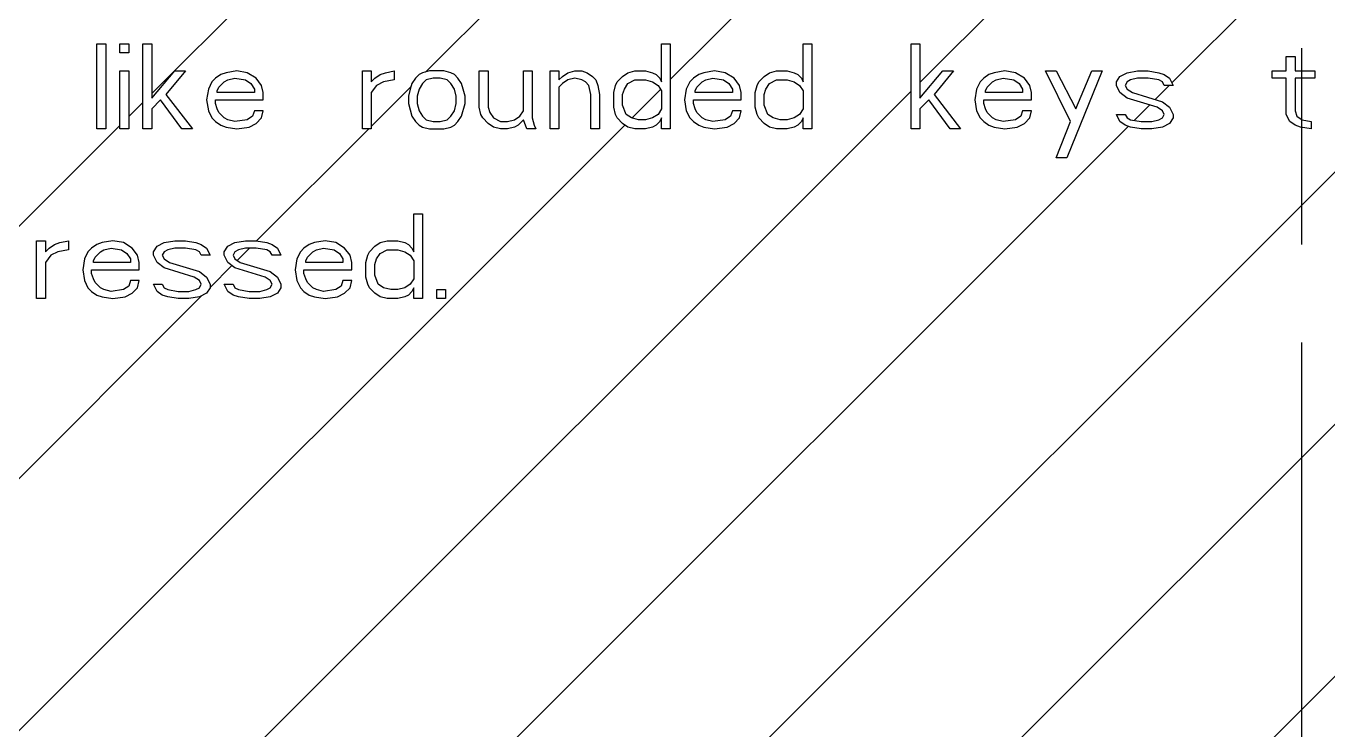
# Model space of a CAD drawing. Header units: millimetres. Extents: x 0 to 420, y 0 to 297.
# Drawn here: x 128.43 to 143.75, y 128 to 136.29 of the extents above; entities that cross this region are included whole.
import ezdxf

# ---------------------------------------------------------------- set-up
doc = ezdxf.new("R2010")
doc.units = ezdxf.units.MM
doc.header["$LTSCALE"] = 23.1
doc.linetypes.add('PHANTOM', pattern=[0.8, 0.45, -0.05, 0.1, -0.05, 0.1, -0.05])
doc.layers.add('03___PRT_ALL_CURVES', color=7, linetype='CONTINUOUS')
doc.layers.add('DEFAULT_3', color=7, linetype='PHANTOM')

msp = doc.modelspace()

# ---------------------------------------------------------------- linework, layer by layer
at = {"layer": '03___PRT_ALL_CURVES', "color": 7, "linetype": 'CONTINUOUS'}
for p, q in [((136.009, 135.658), (139.8, 139.449)), ((137.009, 124.779), (149.964, 137.733)), ((133.129, 135.748), (134.676, 137.295)), ((129.905, 135.494), (131.551, 137.14)), ((138.947, 135.626), (140.408, 137.087)), ((141.911, 135.62), (143.375, 137.084)), ((129.259, 136.079), (129.364, 136.079)), ((129.259, 135.079), (129.259, 136.079)), ((129.364, 136.079), (129.364, 135.079)), ((129.53, 136.079), (129.634, 136.079)), ((129.53, 135.973), (129.53, 136.079)), ((129.634, 136.079), (129.634, 135.973)), ((129.801, 136.079), (129.905, 136.079)), ((129.801, 135.079), (129.801, 136.079)), ((129.905, 136.079), (129.905, 135.441)), ((135.905, 136.079), (136.009, 136.079)), ((135.905, 135.632), (135.905, 136.079)), ((136.009, 136.079), (136.009, 135.079)), ((137.572, 136.079), (137.676, 136.079)), ((137.572, 135.632), (137.572, 136.079)), ((137.676, 136.079), (137.676, 135.079)), ((138.843, 136.079), (138.947, 136.079)), ((138.843, 135.079), (138.843, 136.079)), ((138.947, 136.079), (138.947, 135.441)), ((129.634, 135.973), (129.53, 135.973)), ((143.259, 135.93), (143.364, 135.93)), ((143.259, 135.76), (143.259, 135.93)), ((143.364, 135.93), (143.364, 135.76)), ((129.53, 135.76), (129.634, 135.76)), ((129.53, 135.079), (129.53, 135.76)), ((129.634, 135.76), (129.634, 135.079)), ((129.905, 135.441), (130.176, 135.76)), ((130.301, 135.76), (130.072, 135.483)), ((130.176, 135.76), (130.301, 135.76)), ((130.614, 135.632), (130.572, 135.547)), ((130.655, 135.675), (130.614, 135.632)), ((130.718, 135.717), (130.655, 135.675)), ((130.697, 135.569), (130.759, 135.632)), ((130.78, 135.739), (130.718, 135.717)), ((130.759, 135.632), (130.801, 135.654)), ((130.905, 135.76), (130.78, 135.739)), ((130.801, 135.654), (130.884, 135.675)), ((130.884, 135.675), (131.009, 135.654)), ((131.03, 135.739), (130.905, 135.76)), ((131.009, 135.654), (131.072, 135.611)), ((131.134, 135.675), (131.03, 135.739)), ((131.072, 135.611), (131.114, 135.547)), ((131.197, 135.59), (131.134, 135.675)), ((132.384, 135.76), (132.489, 135.76)), ((132.384, 135.079), (132.384, 135.76)), ((132.489, 135.76), (132.489, 135.632)), ((132.489, 135.632), (132.53, 135.675)), ((132.53, 135.675), (132.593, 135.717)), ((132.634, 135.632), (132.551, 135.59)), ((132.593, 135.717), (132.655, 135.739)), ((132.759, 135.654), (132.634, 135.632)), ((132.655, 135.739), (132.759, 135.76)), ((132.759, 135.76), (132.759, 135.654)), ((132.968, 135.611), (132.947, 135.547)), ((133.009, 135.675), (132.968, 135.611)), ((133.051, 135.717), (133.009, 135.675)), ((133.093, 135.739), (133.051, 135.717)), ((133.093, 135.611), (133.051, 135.547)), ((133.176, 135.76), (133.093, 135.739)), ((133.134, 135.654), (133.093, 135.611)), ((133.218, 135.675), (133.134, 135.654)), ((133.343, 135.76), (133.176, 135.76)), ((133.301, 135.675), (133.218, 135.675)), ((133.384, 135.654), (133.301, 135.675)), ((133.426, 135.739), (133.343, 135.76)), ((133.426, 135.611), (133.384, 135.654)), ((133.468, 135.717), (133.426, 135.739)), ((133.468, 135.547), (133.426, 135.611)), ((133.509, 135.675), (133.468, 135.717)), ((133.551, 135.611), (133.509, 135.675)), ((133.572, 135.547), (133.551, 135.611)), ((133.759, 135.76), (133.864, 135.76)), ((133.759, 135.334), (133.759, 135.76)), ((133.864, 135.76), (133.864, 135.334)), ((134.28, 135.76), (134.384, 135.76)), ((134.28, 135.292), (134.28, 135.76)), ((134.384, 135.76), (134.384, 135.207)), ((134.593, 135.76), (134.697, 135.76)), ((134.593, 135.079), (134.593, 135.76)), ((134.697, 135.76), (134.697, 135.654)), ((134.697, 135.654), (134.739, 135.696)), ((134.739, 135.611), (134.697, 135.569)), ((134.739, 135.696), (134.801, 135.739)), ((134.801, 135.654), (134.739, 135.611)), ((134.801, 135.739), (134.884, 135.76)), ((134.884, 135.675), (134.801, 135.654)), ((134.884, 135.76), (134.968, 135.76)), ((134.968, 135.654), (134.884, 135.675)), ((134.968, 135.76), (135.03, 135.739)), ((135.009, 135.632), (134.968, 135.654)), ((135.051, 135.59), (135.009, 135.632)), ((135.03, 135.739), (135.093, 135.696)), ((135.093, 135.696), (135.134, 135.654)), ((135.134, 135.654), (135.155, 135.59)), ((135.364, 135.59), (135.384, 135.632)), ((135.384, 135.632), (135.447, 135.696)), ((135.447, 135.696), (135.509, 135.739)), ((135.468, 135.547), (135.509, 135.611)), ((135.509, 135.739), (135.593, 135.76)), ((135.509, 135.611), (135.593, 135.654)), ((135.593, 135.76), (135.718, 135.76)), ((135.593, 135.654), (135.718, 135.654)), ((135.718, 135.76), (135.801, 135.739)), ((135.718, 135.654), (135.801, 135.632)), ((135.801, 135.739), (135.843, 135.717)), ((135.801, 135.632), (135.864, 135.59)), ((135.843, 135.717), (135.884, 135.675)), ((135.884, 135.675), (135.905, 135.632)), ((136.239, 135.632), (136.197, 135.547)), ((136.28, 135.675), (136.239, 135.632)), ((136.343, 135.717), (136.28, 135.675)), ((136.322, 135.569), (136.384, 135.632)), ((136.405, 135.739), (136.343, 135.717)), ((136.384, 135.632), (136.426, 135.654)), ((136.53, 135.76), (136.405, 135.739)), ((136.426, 135.654), (136.509, 135.675)), ((136.509, 135.675), (136.634, 135.654)), ((136.655, 135.739), (136.53, 135.76)), ((136.634, 135.654), (136.697, 135.611)), ((136.759, 135.675), (136.655, 135.739)), ((136.697, 135.611), (136.739, 135.547)), ((136.822, 135.59), (136.759, 135.675)), ((137.03, 135.59), (137.051, 135.632)), ((137.051, 135.632), (137.114, 135.696)), ((137.114, 135.696), (137.176, 135.739)), ((137.134, 135.547), (137.176, 135.611)), ((137.176, 135.739), (137.259, 135.76)), ((137.176, 135.611), (137.259, 135.654)), ((137.259, 135.76), (137.384, 135.76)), ((137.259, 135.654), (137.384, 135.654)), ((137.384, 135.76), (137.468, 135.739)), ((137.384, 135.654), (137.468, 135.632)), ((137.468, 135.739), (137.509, 135.717)), ((137.468, 135.632), (137.53, 135.59)), ((137.509, 135.717), (137.551, 135.675)), ((137.551, 135.675), (137.572, 135.632)), ((138.947, 135.441), (139.218, 135.76)), ((139.343, 135.76), (139.114, 135.483)), ((139.218, 135.76), (139.343, 135.76)), ((139.655, 135.632), (139.614, 135.547)), ((139.697, 135.675), (139.655, 135.632)), ((139.759, 135.717), (139.697, 135.675)), ((139.739, 135.569), (139.801, 135.632)), ((139.822, 135.739), (139.759, 135.717)), ((139.801, 135.632), (139.843, 135.654)), ((139.947, 135.76), (139.822, 135.739)), ((139.843, 135.654), (139.926, 135.675)), ((139.926, 135.675), (140.051, 135.654)), ((140.072, 135.739), (139.947, 135.76)), ((140.051, 135.654), (140.114, 135.611)), ((140.176, 135.675), (140.072, 135.739)), ((140.114, 135.611), (140.155, 135.547)), ((140.239, 135.59), (140.176, 135.675)), ((140.426, 135.76), (140.551, 135.76)), ((140.718, 135.164), (140.426, 135.76)), ((140.551, 135.76), (140.78, 135.313)), ((141.093, 135.76), (140.676, 134.739)), ((140.78, 135.313), (140.968, 135.76)), ((140.968, 135.76), (141.093, 135.76)), ((141.259, 135.632), (141.301, 135.696)), ((141.259, 135.59), (141.259, 135.632)), ((141.301, 135.696), (141.384, 135.739)), ((141.384, 135.632), (141.364, 135.59)), ((141.384, 135.739), (141.509, 135.76)), ((141.426, 135.654), (141.384, 135.632)), ((141.509, 135.675), (141.426, 135.654)), ((141.509, 135.76), (141.634, 135.76)), ((141.634, 135.675), (141.509, 135.675)), ((141.634, 135.76), (141.759, 135.739)), ((141.759, 135.654), (141.634, 135.675)), ((141.759, 135.739), (141.822, 135.717)), ((141.801, 135.632), (141.759, 135.654)), ((141.822, 135.59), (141.801, 135.632)), ((141.822, 135.717), (141.884, 135.675)), ((141.884, 135.675), (141.926, 135.59)), ((143.093, 135.76), (143.259, 135.76)), ((143.093, 135.675), (143.093, 135.76)), ((143.259, 135.675), (143.093, 135.675)), ((143.259, 135.249), (143.259, 135.675)), ((143.364, 135.76), (143.593, 135.76)), ((143.593, 135.675), (143.364, 135.675)), ((143.364, 135.675), (143.364, 135.292)), ((143.593, 135.76), (143.593, 135.675)), ((128.467, 125.147), (138.843, 135.522)), ((130.072, 135.483), (130.384, 135.079)), ((130.572, 135.547), (130.551, 135.42)), ((130.676, 135.526), (130.697, 135.569)), ((130.676, 135.505), (130.676, 135.526)), ((131.114, 135.505), (130.676, 135.505)), ((131.114, 135.547), (131.114, 135.505)), ((131.218, 135.505), (131.197, 135.59)), ((131.218, 135.42), (131.218, 135.505)), ((132.551, 135.59), (132.489, 135.505)), ((132.489, 135.107), (132.956, 135.575)), ((132.489, 135.505), (132.489, 135.079)), ((132.947, 135.547), (132.926, 135.462)), ((132.926, 135.462), (132.926, 135.377)), ((133.051, 135.547), (133.03, 135.462)), ((133.03, 135.462), (133.03, 135.377)), ((133.489, 135.462), (133.468, 135.547)), ((133.489, 135.377), (133.489, 135.462)), ((133.593, 135.462), (133.572, 135.547)), ((133.593, 135.377), (133.593, 135.462)), ((134.697, 135.569), (134.697, 135.079)), ((135.072, 135.483), (135.051, 135.59)), ((135.072, 135.079), (135.072, 135.483)), ((135.155, 135.59), (135.176, 135.483)), ((135.176, 135.483), (135.176, 135.079)), ((135.343, 135.505), (135.364, 135.59)), ((135.343, 135.334), (135.343, 135.505)), ((135.447, 135.483), (135.468, 135.547)), ((135.447, 135.356), (135.447, 135.483)), ((135.556, 135.205), (135.894, 135.543)), ((135.864, 135.59), (135.905, 135.526)), ((135.905, 135.526), (135.905, 135.313)), ((136.197, 135.547), (136.176, 135.42)), ((136.301, 135.526), (136.322, 135.569)), ((136.301, 135.505), (136.301, 135.526)), ((136.739, 135.505), (136.301, 135.505)), ((136.739, 135.547), (136.739, 135.505)), ((136.843, 135.505), (136.822, 135.59)), ((136.843, 135.42), (136.843, 135.505)), ((137.009, 135.505), (137.03, 135.59)), ((137.009, 135.334), (137.009, 135.505)), ((137.114, 135.483), (137.134, 135.547)), ((137.114, 135.356), (137.114, 135.483)), ((137.53, 135.59), (137.572, 135.526)), ((137.572, 135.526), (137.572, 135.313)), ((139.114, 135.483), (139.426, 135.079)), ((139.614, 135.547), (139.593, 135.42)), ((139.718, 135.526), (139.739, 135.569)), ((139.718, 135.505), (139.718, 135.526)), ((140.155, 135.505), (139.718, 135.505)), ((140.155, 135.547), (140.155, 135.505)), ((140.259, 135.505), (140.239, 135.59)), ((140.259, 135.42), (140.259, 135.505)), ((141.301, 135.505), (141.259, 135.59)), ((141.384, 135.441), (141.301, 135.505)), ((141.364, 135.59), (141.384, 135.547)), ((141.384, 135.547), (141.447, 135.505)), ((141.447, 135.505), (141.801, 135.398)), ((141.715, 135.424), (141.881, 135.59)), ((141.926, 135.59), (141.822, 135.59)), ((129.634, 135.223), (129.801, 135.39)), ((130.009, 135.42), (129.905, 135.313)), ((129.905, 135.313), (129.905, 135.079)), ((130.259, 135.079), (130.009, 135.42)), ((130.551, 135.42), (130.572, 135.292)), ((130.655, 135.42), (131.218, 135.42)), ((130.655, 135.377), (130.655, 135.42)), ((130.676, 135.313), (130.655, 135.377)), ((130.697, 135.271), (130.676, 135.313)), ((132.926, 135.377), (132.968, 135.228)), ((133.03, 135.377), (133.051, 135.292)), ((133.468, 135.292), (133.489, 135.377)), ((133.551, 135.228), (133.593, 135.377)), ((133.78, 135.249), (133.759, 135.334)), ((133.864, 135.334), (133.884, 135.271)), ((135.364, 135.249), (135.343, 135.334)), ((135.489, 135.249), (135.447, 135.356)), ((135.905, 135.313), (135.864, 135.249)), ((136.176, 135.42), (136.197, 135.292)), ((136.28, 135.42), (136.843, 135.42)), ((136.28, 135.377), (136.28, 135.42)), ((136.301, 135.313), (136.28, 135.377)), ((136.322, 135.271), (136.301, 135.313)), ((137.03, 135.249), (137.009, 135.334)), ((137.155, 135.249), (137.114, 135.356)), ((137.572, 135.313), (137.53, 135.249)), ((139.051, 135.42), (138.947, 135.313)), ((138.947, 135.313), (138.947, 135.079)), ((139.301, 135.079), (139.051, 135.42)), ((139.593, 135.42), (139.614, 135.292)), ((139.697, 135.42), (140.259, 135.42)), ((139.697, 135.377), (139.697, 135.42)), ((139.718, 135.313), (139.697, 135.377)), ((139.739, 135.271), (139.718, 135.313)), ((141.739, 135.334), (141.384, 135.441)), ((141.469, 135.178), (141.651, 135.361)), ((141.801, 135.292), (141.739, 135.334)), ((141.801, 135.398), (141.884, 135.334)), ((141.884, 135.334), (141.926, 135.249)), ((130.572, 135.292), (130.614, 135.207)), ((130.614, 135.207), (130.655, 135.164)), ((130.655, 135.164), (130.718, 135.122)), ((130.759, 135.207), (130.697, 135.271)), ((130.801, 135.186), (130.759, 135.207)), ((130.884, 135.164), (130.801, 135.186)), ((131.03, 135.186), (130.884, 135.164)), ((131.093, 135.228), (131.03, 135.186)), ((131.114, 135.292), (131.093, 135.228)), ((131.218, 135.292), (131.114, 135.292)), ((131.134, 135.143), (131.197, 135.207)), ((131.197, 135.207), (131.218, 135.292)), ((132.968, 135.228), (133.009, 135.164)), ((133.009, 135.164), (133.051, 135.122)), ((133.051, 135.292), (133.093, 135.228)), ((133.093, 135.228), (133.134, 135.186)), ((133.134, 135.186), (133.218, 135.164)), ((133.218, 135.164), (133.301, 135.164)), ((133.301, 135.164), (133.384, 135.186)), ((133.384, 135.186), (133.426, 135.228)), ((133.426, 135.228), (133.468, 135.292)), ((133.468, 135.122), (133.509, 135.164)), ((133.509, 135.164), (133.551, 135.228)), ((133.801, 135.207), (133.78, 135.249)), ((133.864, 135.143), (133.801, 135.207)), ((133.884, 135.271), (133.926, 135.207)), ((133.926, 135.207), (134.009, 135.164)), ((134.009, 135.164), (134.093, 135.164)), ((134.093, 135.164), (134.176, 135.186)), ((134.176, 135.186), (134.239, 135.228)), ((134.28, 135.186), (134.218, 135.122)), ((134.239, 135.228), (134.28, 135.292)), ((134.322, 135.079), (134.28, 135.186)), ((134.384, 135.207), (134.405, 135.122)), ((135.384, 135.207), (135.364, 135.249)), ((135.447, 135.143), (135.384, 135.207)), ((135.551, 135.207), (135.489, 135.249)), ((135.634, 135.186), (135.551, 135.207)), ((135.718, 135.186), (135.634, 135.186)), ((135.801, 135.207), (135.718, 135.186)), ((135.864, 135.249), (135.801, 135.207)), ((135.884, 135.164), (135.843, 135.122)), ((135.905, 135.207), (135.884, 135.164)), ((135.905, 135.079), (135.905, 135.207)), ((136.197, 135.292), (136.239, 135.207)), ((136.239, 135.207), (136.28, 135.164)), ((136.28, 135.164), (136.343, 135.122)), ((136.384, 135.207), (136.322, 135.271)), ((136.426, 135.186), (136.384, 135.207)), ((136.509, 135.164), (136.426, 135.186)), ((136.655, 135.186), (136.509, 135.164)), ((136.718, 135.228), (136.655, 135.186)), ((136.739, 135.292), (136.718, 135.228)), ((136.843, 135.292), (136.739, 135.292)), ((136.759, 135.143), (136.822, 135.207)), ((136.822, 135.207), (136.843, 135.292)), ((137.051, 135.207), (137.03, 135.249)), ((137.114, 135.143), (137.051, 135.207)), ((137.218, 135.207), (137.155, 135.249)), ((137.301, 135.186), (137.218, 135.207)), ((137.384, 135.186), (137.301, 135.186)), ((137.468, 135.207), (137.384, 135.186)), ((137.53, 135.249), (137.468, 135.207)), ((137.551, 135.164), (137.509, 135.122)), ((137.572, 135.207), (137.551, 135.164)), ((137.572, 135.079), (137.572, 135.207)), ((139.614, 135.292), (139.655, 135.207)), ((139.655, 135.207), (139.697, 135.164)), ((139.697, 135.164), (139.759, 135.122)), ((139.801, 135.207), (139.739, 135.271)), ((139.843, 135.186), (139.801, 135.207)), ((139.926, 135.164), (139.843, 135.186)), ((140.072, 135.186), (139.926, 135.164)), ((140.134, 135.228), (140.072, 135.186)), ((140.155, 135.292), (140.134, 135.228)), ((140.259, 135.292), (140.155, 135.292)), ((140.176, 135.143), (140.239, 135.207)), ((140.239, 135.207), (140.259, 135.292)), ((140.551, 134.739), (140.718, 135.164)), ((141.259, 135.249), (141.364, 135.249)), ((141.301, 135.164), (141.259, 135.249)), ((141.364, 135.122), (141.301, 135.164)), ((141.364, 135.249), (141.384, 135.207)), ((141.384, 135.207), (141.426, 135.186)), ((141.426, 135.186), (141.551, 135.164)), ((141.551, 135.164), (141.676, 135.164)), ((141.676, 135.164), (141.759, 135.186)), ((141.759, 135.186), (141.801, 135.207)), ((141.822, 135.249), (141.801, 135.292)), ((141.801, 135.207), (141.822, 135.249)), ((141.926, 135.207), (141.884, 135.143)), ((141.926, 135.249), (141.926, 135.207)), ((143.301, 135.164), (143.259, 135.249)), ((143.364, 135.122), (143.301, 135.164)), ((143.364, 135.292), (143.384, 135.228)), ((143.384, 135.228), (143.447, 135.186)), ((143.447, 135.186), (143.551, 135.164)), ((143.551, 135.164), (143.551, 135.079)), ((123.734, 123.383), (135.475, 135.124)), ((128.164, 133.753), (129.53, 135.119)), ((129.364, 135.079), (129.259, 135.079)), ((129.634, 135.079), (129.53, 135.079)), ((129.905, 135.079), (129.801, 135.079)), ((130.384, 135.079), (130.259, 135.079)), ((130.718, 135.122), (130.78, 135.1)), ((130.78, 135.1), (130.905, 135.079)), ((130.905, 135.079), (131.051, 135.1)), ((131.051, 135.1), (131.134, 135.143)), ((131.14, 133.759), (132.46, 135.079)), ((131.437, 125.147), (141.4, 135.109)), ((132.489, 135.079), (132.384, 135.079)), ((133.051, 135.122), (133.093, 135.1)), ((133.093, 135.1), (133.176, 135.079)), ((133.176, 135.079), (133.343, 135.079)), ((133.343, 135.079), (133.426, 135.1)), ((133.426, 135.1), (133.468, 135.122)), ((133.926, 135.1), (133.864, 135.143)), ((134.009, 135.079), (133.926, 135.1)), ((134.093, 135.079), (134.009, 135.079)), ((134.176, 135.1), (134.093, 135.079)), ((134.218, 135.122), (134.176, 135.1)), ((134.426, 135.079), (134.322, 135.079)), ((134.352, 125.091), (144.34, 135.079)), ((134.405, 135.122), (134.426, 135.079)), ((134.697, 135.079), (134.593, 135.079)), ((135.176, 135.079), (135.072, 135.079)), ((135.509, 135.1), (135.447, 135.143)), ((135.593, 135.079), (135.509, 135.1)), ((135.718, 135.079), (135.593, 135.079)), ((135.801, 135.1), (135.718, 135.079)), ((135.843, 135.122), (135.801, 135.1)), ((136.009, 135.079), (135.905, 135.079)), ((136.343, 135.122), (136.405, 135.1)), ((136.405, 135.1), (136.53, 135.079)), ((136.53, 135.079), (136.676, 135.1)), ((136.676, 135.1), (136.759, 135.143)), ((137.176, 135.1), (137.114, 135.143)), ((137.259, 135.079), (137.176, 135.1)), ((137.384, 135.079), (137.259, 135.079)), ((137.468, 135.1), (137.384, 135.079)), ((137.509, 135.122), (137.468, 135.1)), ((137.676, 135.079), (137.572, 135.079)), ((138.947, 135.079), (138.843, 135.079)), ((139.426, 135.079), (139.301, 135.079)), ((139.759, 135.122), (139.822, 135.1)), ((139.822, 135.1), (139.947, 135.079)), ((139.947, 135.079), (140.093, 135.1)), ((140.093, 135.1), (140.176, 135.143)), ((141.426, 135.1), (141.364, 135.122)), ((141.551, 135.079), (141.426, 135.1)), ((141.676, 135.079), (141.551, 135.079)), ((141.801, 135.1), (141.676, 135.079)), ((141.884, 135.143), (141.801, 135.1)), ((143.426, 135.1), (143.364, 135.122)), ((143.551, 135.079), (143.426, 135.1)), ((140.341, 125.141), (149.964, 134.764)), ((140.676, 134.739), (140.551, 134.739)), ((132.989, 134.079), (133.093, 134.079)), ((132.989, 133.632), (132.989, 134.079)), ((133.093, 134.079), (133.093, 133.079)), ((128.551, 133.76), (128.655, 133.76)), ((128.551, 133.079), (128.551, 133.76)), ((128.655, 133.76), (128.655, 133.632)), ((128.655, 133.632), (128.697, 133.675)), ((128.697, 133.675), (128.759, 133.717)), ((128.801, 133.632), (128.718, 133.59)), ((128.759, 133.717), (128.822, 133.739)), ((128.926, 133.654), (128.801, 133.632)), ((128.822, 133.739), (128.926, 133.76)), ((128.926, 133.76), (128.926, 133.654)), ((129.155, 133.632), (129.114, 133.547)), ((129.197, 133.675), (129.155, 133.632)), ((129.259, 133.717), (129.197, 133.675)), ((129.239, 133.569), (129.301, 133.632)), ((129.322, 133.739), (129.259, 133.717)), ((129.301, 133.632), (129.343, 133.654)), ((129.447, 133.76), (129.322, 133.739)), ((129.343, 133.654), (129.426, 133.675)), ((129.426, 133.675), (129.551, 133.654)), ((129.572, 133.739), (129.447, 133.76)), ((129.551, 133.654), (129.614, 133.611)), ((129.676, 133.675), (129.572, 133.739)), ((129.739, 133.59), (129.676, 133.675)), ((129.926, 133.632), (129.968, 133.696)), ((129.926, 133.59), (129.926, 133.632)), ((129.968, 133.696), (130.051, 133.739)), ((130.051, 133.632), (130.03, 133.59)), ((130.051, 133.739), (130.176, 133.76)), ((130.093, 133.654), (130.051, 133.632)), ((130.176, 133.675), (130.093, 133.654)), ((130.176, 133.76), (130.301, 133.76)), ((130.301, 133.675), (130.176, 133.675)), ((130.301, 133.76), (130.426, 133.739)), ((130.426, 133.654), (130.301, 133.675)), ((130.426, 133.739), (130.489, 133.717)), ((130.468, 133.632), (130.426, 133.654)), ((130.489, 133.59), (130.468, 133.632)), ((130.489, 133.717), (130.551, 133.675)), ((130.551, 133.675), (130.593, 133.59)), ((130.759, 133.632), (130.801, 133.696)), ((130.759, 133.59), (130.759, 133.632)), ((130.801, 133.696), (130.884, 133.739)), ((130.884, 133.632), (130.864, 133.59)), ((130.884, 133.739), (131.009, 133.76)), ((130.926, 133.654), (130.884, 133.632)), ((130.911, 133.529), (131.056, 133.675)), ((131.009, 133.675), (130.926, 133.654)), ((131.009, 133.76), (131.134, 133.76)), ((131.134, 133.675), (131.009, 133.675)), ((131.134, 133.76), (131.259, 133.739)), ((131.259, 133.654), (131.134, 133.675)), ((131.259, 133.739), (131.322, 133.717)), ((131.301, 133.632), (131.259, 133.654)), ((131.322, 133.59), (131.301, 133.632)), ((131.322, 133.717), (131.384, 133.675)), ((131.384, 133.675), (131.426, 133.59)), ((131.655, 133.632), (131.614, 133.547)), ((131.697, 133.675), (131.655, 133.632)), ((131.759, 133.717), (131.697, 133.675)), ((131.739, 133.569), (131.801, 133.632)), ((131.822, 133.739), (131.759, 133.717)), ((131.801, 133.632), (131.843, 133.654)), ((131.947, 133.76), (131.822, 133.739)), ((131.843, 133.654), (131.926, 133.675)), ((131.926, 133.675), (132.051, 133.654)), ((132.072, 133.739), (131.947, 133.76)), ((132.051, 133.654), (132.114, 133.611)), ((132.176, 133.675), (132.072, 133.739)), ((132.239, 133.59), (132.176, 133.675)), ((132.447, 133.59), (132.468, 133.632)), ((132.468, 133.632), (132.53, 133.696)), ((132.53, 133.696), (132.593, 133.739)), ((132.593, 133.739), (132.676, 133.76)), ((132.593, 133.611), (132.676, 133.654)), ((132.676, 133.76), (132.801, 133.76)), ((132.676, 133.654), (132.801, 133.654)), ((132.801, 133.76), (132.884, 133.739)), ((132.801, 133.654), (132.884, 133.632)), ((132.884, 133.739), (132.926, 133.717)), ((132.884, 133.632), (132.947, 133.59)), ((132.926, 133.717), (132.968, 133.675)), ((132.968, 133.675), (132.989, 133.632)), ((128.718, 133.59), (128.655, 133.505)), ((128.655, 133.505), (128.655, 133.079)), ((129.114, 133.547), (129.093, 133.42)), ((129.218, 133.526), (129.239, 133.569)), ((129.218, 133.505), (129.218, 133.526)), ((129.655, 133.505), (129.218, 133.505)), ((129.614, 133.611), (129.655, 133.547)), ((129.655, 133.547), (129.655, 133.505)), ((129.759, 133.505), (129.739, 133.59)), ((129.759, 133.42), (129.759, 133.505)), ((129.968, 133.505), (129.926, 133.59)), ((130.051, 133.441), (129.968, 133.505)), ((130.03, 133.59), (130.051, 133.547)), ((130.051, 133.547), (130.114, 133.505)), ((130.114, 133.505), (130.468, 133.398)), ((130.593, 133.59), (130.489, 133.59)), ((130.593, 133.212), (130.849, 133.468)), ((130.801, 133.505), (130.759, 133.59)), ((130.884, 133.441), (130.801, 133.505)), ((130.864, 133.59), (130.884, 133.547)), ((130.884, 133.547), (130.947, 133.505)), ((130.947, 133.505), (131.301, 133.398)), ((131.426, 133.59), (131.322, 133.59)), ((131.614, 133.547), (131.593, 133.42)), ((131.718, 133.526), (131.739, 133.569)), ((131.718, 133.505), (131.718, 133.526)), ((132.155, 133.505), (131.718, 133.505)), ((132.114, 133.611), (132.155, 133.547)), ((132.155, 133.547), (132.155, 133.505)), ((132.259, 133.505), (132.239, 133.59)), ((132.259, 133.42), (132.259, 133.505)), ((132.426, 133.505), (132.447, 133.59)), ((132.426, 133.334), (132.426, 133.505)), ((132.53, 133.483), (132.551, 133.547)), ((132.53, 133.356), (132.53, 133.483)), ((132.551, 133.547), (132.593, 133.611)), ((132.947, 133.59), (132.989, 133.526)), ((132.989, 133.526), (132.989, 133.313)), ((129.093, 133.42), (129.114, 133.292)), ((129.197, 133.42), (129.759, 133.42)), ((129.197, 133.377), (129.197, 133.42)), ((129.218, 133.313), (129.197, 133.377)), ((129.239, 133.271), (129.218, 133.313)), ((130.405, 133.334), (130.051, 133.441)), ((130.468, 133.292), (130.405, 133.334)), ((130.468, 133.398), (130.551, 133.334)), ((130.551, 133.334), (130.593, 133.249)), ((131.239, 133.334), (130.884, 133.441)), ((131.301, 133.292), (131.239, 133.334)), ((131.301, 133.398), (131.384, 133.334)), ((131.384, 133.334), (131.426, 133.249)), ((131.593, 133.42), (131.614, 133.292)), ((131.697, 133.42), (132.259, 133.42)), ((131.697, 133.377), (131.697, 133.42)), ((131.718, 133.313), (131.697, 133.377)), ((131.739, 133.271), (131.718, 133.313)), ((132.447, 133.249), (132.426, 133.334)), ((132.572, 133.249), (132.53, 133.356)), ((132.989, 133.313), (132.947, 133.249)), ((129.114, 133.292), (129.155, 133.207)), ((129.155, 133.207), (129.197, 133.164)), ((129.197, 133.164), (129.259, 133.122)), ((129.301, 133.207), (129.239, 133.271)), ((129.343, 133.186), (129.301, 133.207)), ((129.426, 133.164), (129.343, 133.186)), ((129.572, 133.186), (129.426, 133.164)), ((129.634, 133.228), (129.572, 133.186)), ((129.655, 133.292), (129.634, 133.228)), ((129.759, 133.292), (129.655, 133.292)), ((129.676, 133.143), (129.739, 133.207)), ((129.739, 133.207), (129.759, 133.292)), ((129.926, 133.249), (130.03, 133.249)), ((129.968, 133.164), (129.926, 133.249)), ((130.03, 133.122), (129.968, 133.164)), ((130.03, 133.249), (130.051, 133.207)), ((130.051, 133.207), (130.093, 133.186)), ((130.093, 133.186), (130.218, 133.164)), ((130.218, 133.164), (130.343, 133.164)), ((130.343, 133.164), (130.426, 133.186)), ((130.426, 133.186), (130.468, 133.207)), ((130.489, 133.249), (130.468, 133.292)), ((130.468, 133.207), (130.489, 133.249)), ((130.593, 133.207), (130.551, 133.143)), ((130.593, 133.249), (130.593, 133.207)), ((130.759, 133.249), (130.864, 133.249)), ((130.801, 133.164), (130.759, 133.249)), ((130.864, 133.122), (130.801, 133.164)), ((130.864, 133.249), (130.884, 133.207)), ((130.884, 133.207), (130.926, 133.186)), ((130.926, 133.186), (131.051, 133.164)), ((131.051, 133.164), (131.176, 133.164)), ((131.176, 133.164), (131.259, 133.186)), ((131.259, 133.186), (131.301, 133.207)), ((131.322, 133.249), (131.301, 133.292)), ((131.301, 133.207), (131.322, 133.249)), ((131.426, 133.207), (131.384, 133.143)), ((131.426, 133.249), (131.426, 133.207)), ((131.614, 133.292), (131.655, 133.207)), ((131.655, 133.207), (131.697, 133.164)), ((131.697, 133.164), (131.759, 133.122)), ((131.801, 133.207), (131.739, 133.271)), ((131.843, 133.186), (131.801, 133.207)), ((131.926, 133.164), (131.843, 133.186)), ((132.072, 133.186), (131.926, 133.164)), ((132.134, 133.228), (132.072, 133.186)), ((132.155, 133.292), (132.134, 133.228)), ((132.259, 133.292), (132.155, 133.292)), ((132.176, 133.143), (132.239, 133.207)), ((132.239, 133.207), (132.259, 133.292)), ((132.468, 133.207), (132.447, 133.249)), ((132.53, 133.143), (132.468, 133.207)), ((132.634, 133.207), (132.572, 133.249)), ((132.718, 133.186), (132.634, 133.207)), ((132.801, 133.186), (132.718, 133.186)), ((132.884, 133.207), (132.801, 133.186)), ((132.947, 133.249), (132.884, 133.207)), ((132.968, 133.164), (132.926, 133.122)), ((132.989, 133.207), (132.968, 133.164)), ((132.989, 133.079), (132.989, 133.207)), ((133.259, 133.186), (133.364, 133.186)), ((133.259, 133.079), (133.259, 133.186)), ((133.364, 133.186), (133.364, 133.079)), ((122.266, 124.884), (130.496, 133.115)), ((128.655, 133.079), (128.551, 133.079)), ((129.259, 133.122), (129.322, 133.1)), ((129.322, 133.1), (129.447, 133.079)), ((129.447, 133.079), (129.593, 133.1)), ((129.593, 133.1), (129.676, 133.143)), ((130.093, 133.1), (130.03, 133.122)), ((130.218, 133.079), (130.093, 133.1)), ((130.343, 133.079), (130.218, 133.079)), ((130.468, 133.1), (130.343, 133.079)), ((130.551, 133.143), (130.468, 133.1)), ((130.926, 133.1), (130.864, 133.122)), ((131.051, 133.079), (130.926, 133.1)), ((131.176, 133.079), (131.051, 133.079)), ((131.301, 133.1), (131.176, 133.079)), ((131.384, 133.143), (131.301, 133.1)), ((131.759, 133.122), (131.822, 133.1)), ((131.822, 133.1), (131.947, 133.079)), ((131.947, 133.079), (132.093, 133.1)), ((132.093, 133.1), (132.176, 133.143)), ((132.593, 133.1), (132.53, 133.143)), ((132.676, 133.079), (132.593, 133.1)), ((132.801, 133.079), (132.676, 133.079)), ((132.884, 133.1), (132.801, 133.079)), ((132.926, 133.122), (132.884, 133.1)), ((133.093, 133.079), (132.989, 133.079)), ((133.364, 133.079), (133.259, 133.079))]:
    msp.add_line(p, q, dxfattribs=at)
at = {"layer": 'DEFAULT_3', "color": 7, "linetype": 'PHANTOM'}
msp.add_line((143.44, 66.727), (143.44, 222.118), dxfattribs=at)

doc.saveas('drawing.dxf')
